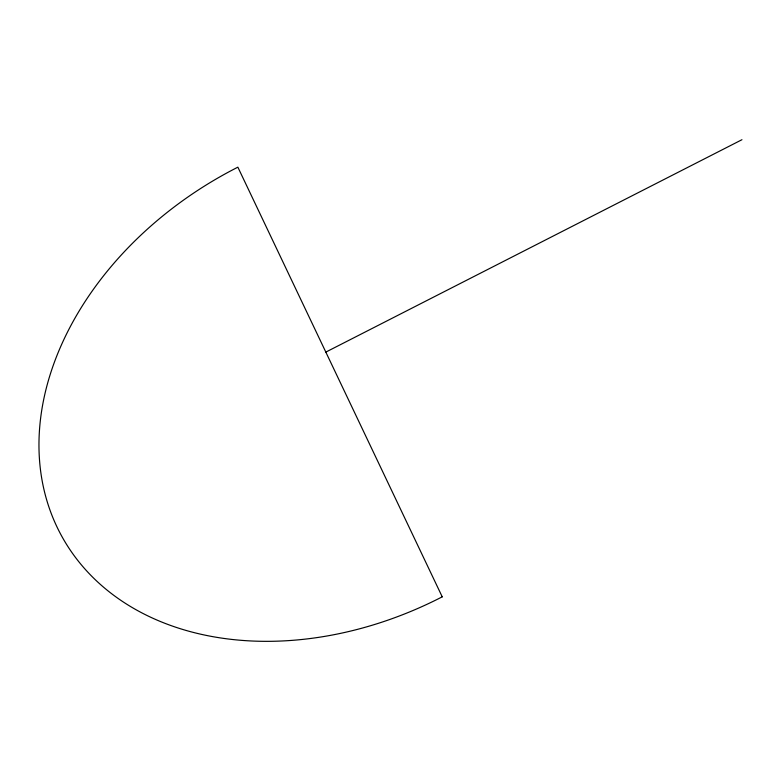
<?xml version="1.0" encoding="UTF-8"?>
<svg xmlns="http://www.w3.org/2000/svg" width="781" height="781" viewBox="0 0 781 781"><rect width="100%" height="100%" fill="white"/><g stroke="black" fill="none" stroke-linecap="round" stroke-linejoin="round"><path stroke-width="1.17" d="M325.823 352.104L741.95 139.711M442.231 596.83L237.863 167.173A316.764 237.678 -29.2 0 0 56.876 526.697A316.764 237.678 -29.2 0 0 442.231 596.83"/></g></svg>
